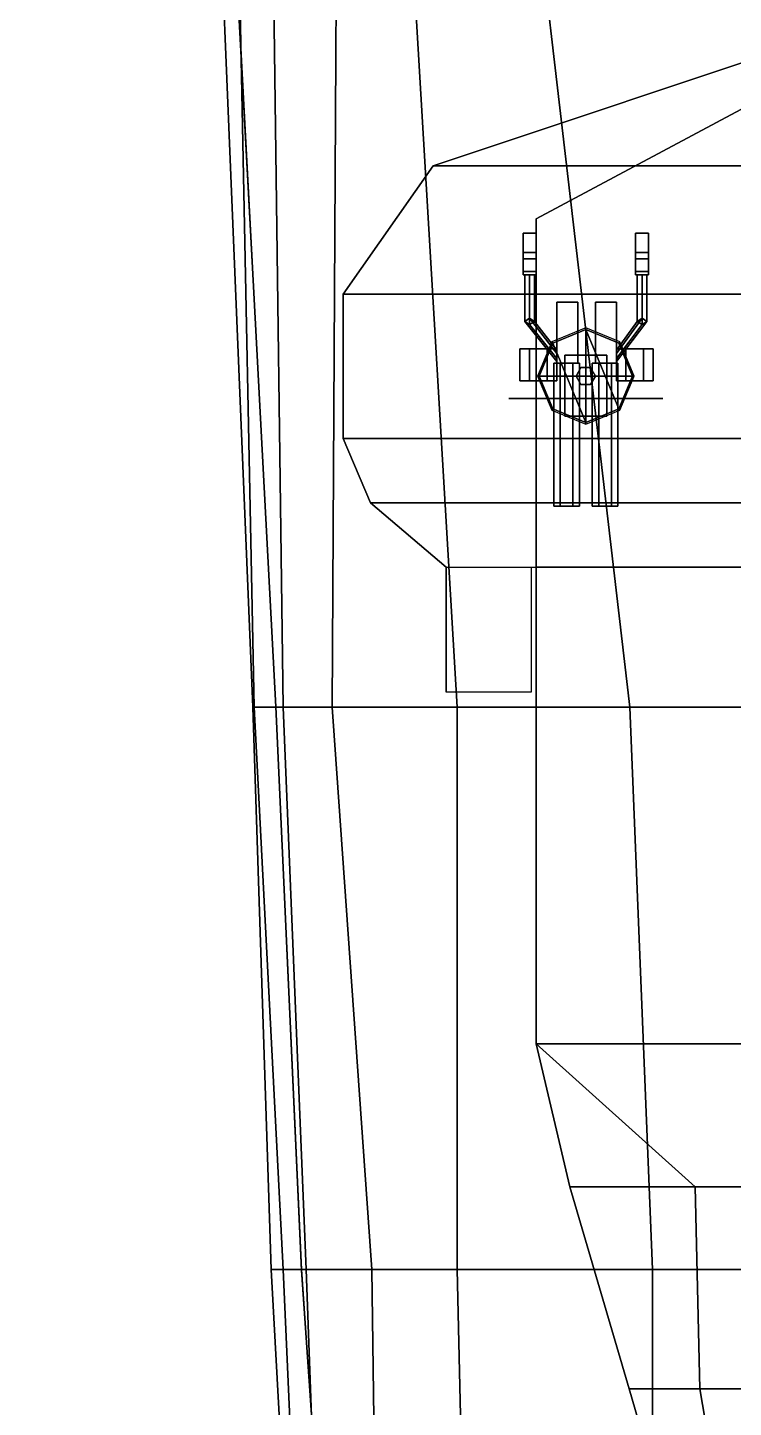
# Model space of a CAD drawing. Header units: millimetres. Extents: x -41 to 37, y -61 to 81.
# Drawn here: x -5.87 to -1.48, y -35.25 to -26.65 of the extents above; entities that cross this region are included whole.
import ezdxf

# ---------------------------------------------------------------- set-up
doc = ezdxf.new("R2010")
doc.units = ezdxf.units.MM
for name, color, linetype in [('barrel', 1, 'Continuous'), ('drawing', 9, 'Continuous'), ('h1_2', 7, 'Continuous'), ('h2_2', 4, 'Continuous'), ('turret', 2, 'Continuous')]:
    doc.layers.add(name, color=color, linetype=linetype)
picture_1 = doc.add_image_def('image1.gif', size_in_pixel=(2365, 2885))

msp = doc.modelspace()

# ---------------------------------------------------------------- linework, layer by layer
at = {"layer": 'barrel'}
for points in [[(-2.71, -28.09, 6.43), (-2.79, -28.09, 6.43), (-2.79, -27.93, 6.39), (-2.71, -27.93, 6.39)], [(-2.71, -27.93, 6.39), (-2.79, -27.93, 6.39), (-2.79, -28.09, 6.43), (-2.71, -28.09, 6.43)], [(-2.01, -28.09, 6.43), (-2.09, -28.09, 6.43), (-2.09, -27.93, 6.39), (-2.01, -27.93, 6.39)], [(-2.01, -27.93, 6.39), (-2.09, -27.93, 6.39), (-2.09, -28.09, 6.43), (-2.01, -28.09, 6.43)], [(-2.71, -28.05, 6.86), (-2.79, -28.05, 6.86), (-2.79, -28.17, 6.73), (-2.71, -28.17, 6.73)], [(-2.71, -28.17, 6.73), (-2.79, -28.17, 6.73), (-2.79, -28.05, 6.86), (-2.71, -28.05, 6.86)], [(-2.71, -28.09, 6.43), (-2.79, -28.09, 6.43), (-2.79, -28.19, 6.58), (-2.71, -28.19, 6.58)], [(-2.71, -28.19, 6.58), (-2.79, -28.19, 6.58), (-2.79, -28.09, 6.43), (-2.71, -28.09, 6.43)], [(-2.01, -28.05, 6.86), (-2.09, -28.05, 6.86), (-2.09, -28.17, 6.73), (-2.01, -28.17, 6.73)], [(-2.01, -28.17, 6.73), (-2.09, -28.17, 6.73), (-2.09, -28.05, 6.86), (-2.01, -28.05, 6.86)], [(-2.01, -28.09, 6.43), (-2.09, -28.09, 6.43), (-2.09, -28.19, 6.58), (-2.01, -28.19, 6.58)], [(-2.01, -28.19, 6.58), (-2.09, -28.19, 6.58), (-2.09, -28.09, 6.43), (-2.01, -28.09, 6.43)], [(-2.71, -28.19, 6.68), (-2.79, -28.19, 6.68), (-2.79, -28.17, 6.73), (-2.71, -28.17, 6.73)], [(-2.71, -28.17, 6.73), (-2.79, -28.17, 6.73), (-2.79, -28.19, 6.68), (-2.71, -28.19, 6.68)], [(-2.71, -28.19, 6.68), (-2.79, -28.19, 6.68), (-2.79, -28.19, 6.58), (-2.71, -28.19, 6.58)], [(-2.71, -28.19, 6.58), (-2.79, -28.19, 6.58), (-2.79, -28.19, 6.68), (-2.71, -28.19, 6.68)], [(-2.78, -28.48, 6.65), (-2.75, -28.5, 6.68), (-2.75, -28.19, 6.68), (-2.78, -28.19, 6.65)], [(-2.75, -28.46, 6.62), (-2.78, -28.48, 6.65), (-2.78, -28.19, 6.65), (-2.75, -28.19, 6.62)], [(-2.75, -28.5, 6.68), (-2.72, -28.48, 6.65), (-2.72, -28.19, 6.65), (-2.75, -28.19, 6.68)], [(-2.72, -28.48, 6.65), (-2.75, -28.46, 6.62), (-2.75, -28.19, 6.62), (-2.72, -28.19, 6.65)], [(-2.01, -28.19, 6.68), (-2.09, -28.19, 6.68), (-2.09, -28.17, 6.73), (-2.01, -28.17, 6.73)], [(-2.01, -28.17, 6.73), (-2.09, -28.17, 6.73), (-2.09, -28.19, 6.68), (-2.01, -28.19, 6.68)], [(-2.01, -28.19, 6.68), (-2.09, -28.19, 6.68), (-2.09, -28.19, 6.58), (-2.01, -28.19, 6.58)], [(-2.01, -28.19, 6.58), (-2.09, -28.19, 6.58), (-2.09, -28.19, 6.68), (-2.01, -28.19, 6.68)], [(-2.05, -28.46, 6.62), (-2.08, -28.48, 6.65), (-2.08, -28.19, 6.65), (-2.05, -28.19, 6.62)], [(-2.08, -28.48, 6.65), (-2.05, -28.5, 6.68), (-2.05, -28.19, 6.68), (-2.08, -28.19, 6.65)], [(-2.02, -28.48, 6.65), (-2.05, -28.46, 6.62), (-2.05, -28.19, 6.62), (-2.02, -28.19, 6.65)], [(-2.05, -28.5, 6.68), (-2.02, -28.48, 6.65), (-2.02, -28.19, 6.65), (-2.05, -28.19, 6.68)], [(-2.45, -28.36, 6.59), (-2.45, -28.36, 6.41), (-2.58, -28.36, 6.41), (-2.58, -28.36, 6.59)], [(-2.58, -28.36, 6.59), (-2.58, -28.36, 6.41), (-2.58, -28.74, 6.41), (-2.58, -28.74, 6.59)], [(-2.58, -28.74, 6.41), (-2.58, -28.36, 6.41), (-2.45, -28.36, 6.41), (-2.45, -28.74, 6.41)], [(-2.45, -28.74, 6.59), (-2.45, -28.36, 6.59), (-2.58, -28.36, 6.59), (-2.58, -28.74, 6.59)], [(-2.45, -28.74, 6.41), (-2.45, -28.36, 6.41), (-2.45, -28.36, 6.59), (-2.45, -28.74, 6.59)], [(-2.34, -28.36, 6.59), (-2.34, -28.36, 6.41), (-2.34, -28.74, 6.41), (-2.34, -28.74, 6.59)], [(-2.21, -28.36, 6.59), (-2.21, -28.36, 6.41), (-2.34, -28.36, 6.41), (-2.34, -28.36, 6.59)], [(-2.34, -28.74, 6.41), (-2.34, -28.36, 6.41), (-2.21, -28.36, 6.41), (-2.21, -28.74, 6.41)], [(-2.21, -28.74, 6.59), (-2.21, -28.36, 6.59), (-2.34, -28.36, 6.59), (-2.34, -28.74, 6.59)], [(-2.21, -28.74, 6.41), (-2.21, -28.36, 6.41), (-2.21, -28.36, 6.59), (-2.21, -28.74, 6.59)], [(-2.58, -28.68, 6.49), (-2.58, -28.73, 6.52), (-2.78, -28.48, 6.65), (-2.75, -28.46, 6.62)], [(-2.58, -28.73, 6.52), (-2.58, -28.71, 6.55), (-2.75, -28.5, 6.68), (-2.78, -28.48, 6.65)], [(-2.58, -28.66, 6.52), (-2.58, -28.68, 6.49), (-2.75, -28.46, 6.62), (-2.72, -28.48, 6.65)], [(-2.58, -28.71, 6.55), (-2.58, -28.66, 6.52), (-2.72, -28.48, 6.65), (-2.75, -28.5, 6.68)], [(-2.21, -28.68, 6.49), (-2.21, -28.66, 6.52), (-2.08, -28.48, 6.65), (-2.05, -28.46, 6.62)], [(-2.21, -28.73, 6.52), (-2.21, -28.68, 6.49), (-2.05, -28.46, 6.62), (-2.02, -28.48, 6.65)], [(-2.21, -28.71, 6.55), (-2.21, -28.73, 6.52), (-2.02, -28.48, 6.65), (-2.05, -28.5, 6.68)], [(-2.21, -28.66, 6.52), (-2.21, -28.71, 6.55), (-2.05, -28.5, 6.68), (-2.08, -28.48, 6.65)], [(-2.81, -28.65, 6.59), (-2.81, -28.65, 6.33), (-2.81, -28.85, 6.33), (-2.81, -28.85, 6.59)], [(-2.58, -28.65, 6.33), (-2.81, -28.65, 6.33), (-2.81, -28.65, 6.59), (-2.58, -28.65, 6.59)], [(-2.75, -28.65, 6.71), (-2.81, -28.65, 6.59), (-2.81, -28.85, 6.59), (-2.75, -28.85, 6.71)], [(-2.58, -28.65, 6.59), (-2.81, -28.65, 6.59), (-2.75, -28.65, 6.71), (-2.64, -28.65, 6.71)], [(-2.75, -28.85, 6.21), (-2.81, -28.85, 6.33), (-2.81, -28.65, 6.33), (-2.75, -28.65, 6.21)], [(-2.81, -28.65, 6.33), (-2.58, -28.65, 6.33), (-2.64, -28.65, 6.21), (-2.75, -28.65, 6.21)], [(-2.64, -28.65, 6.71), (-2.75, -28.65, 6.71), (-2.75, -28.85, 6.71), (-2.64, -28.85, 6.71)], [(-2.75, -28.65, 6.21), (-2.64, -28.65, 6.21), (-2.64, -28.85, 6.21), (-2.75, -28.85, 6.21)], [(-2.64, -28.85, 6.71), (-2.58, -28.85, 6.59), (-2.58, -28.65, 6.59), (-2.64, -28.65, 6.71)], [(-2.64, -28.65, 6.21), (-2.58, -28.65, 6.33), (-2.58, -28.85, 6.33), (-2.64, -28.85, 6.21)], [(-2.58, -28.85, 6.59), (-2.58, -28.85, 6.33), (-2.58, -28.65, 6.33), (-2.58, -28.65, 6.59)], [(-1.98, -28.65, 6.33), (-2.21, -28.65, 6.33), (-2.21, -28.65, 6.59), (-1.98, -28.65, 6.59)], [(-2.21, -28.65, 6.59), (-2.21, -28.65, 6.33), (-2.21, -28.85, 6.33), (-2.21, -28.85, 6.59)], [(-1.98, -28.65, 6.59), (-2.21, -28.65, 6.59), (-2.15, -28.65, 6.71), (-2.04, -28.65, 6.71)], [(-2.15, -28.65, 6.71), (-2.21, -28.65, 6.59), (-2.21, -28.85, 6.59), (-2.15, -28.85, 6.71)], [(-2.21, -28.65, 6.33), (-1.98, -28.65, 6.33), (-2.04, -28.65, 6.21), (-2.15, -28.65, 6.21)], [(-2.15, -28.85, 6.21), (-2.21, -28.85, 6.33), (-2.21, -28.65, 6.33), (-2.15, -28.65, 6.21)], [(-2.04, -28.65, 6.71), (-2.15, -28.65, 6.71), (-2.15, -28.85, 6.71), (-2.04, -28.85, 6.71)], [(-2.15, -28.65, 6.21), (-2.04, -28.65, 6.21), (-2.04, -28.85, 6.21), (-2.15, -28.85, 6.21)], [(-2.04, -28.85, 6.71), (-1.98, -28.85, 6.59), (-1.98, -28.65, 6.59), (-2.04, -28.65, 6.71)], [(-2.04, -28.65, 6.21), (-1.98, -28.65, 6.33), (-1.98, -28.85, 6.33), (-2.04, -28.85, 6.21)], [(-1.98, -28.85, 6.59), (-1.98, -28.85, 6.33), (-1.98, -28.65, 6.33), (-1.98, -28.65, 6.59)], [(-2.56, -29.63, 6.4507), (-2.6, -29.63, 6.52), (-2.6, -28.74, 6.52), (-2.56, -28.74, 6.4507)], [(-2.6, -29.63, 6.52), (-2.56, -29.63, 6.5893), (-2.56, -28.74, 6.5893), (-2.6, -28.74, 6.52)], [(-2.58, -28.74, 6.59), (-2.58, -28.74, 6.41), (-2.45, -28.74, 6.41), (-2.45, -28.74, 6.59)], [(-2.48, -29.63, 6.4507), (-2.56, -29.63, 6.4507), (-2.56, -28.74, 6.4507), (-2.48, -28.74, 6.4507)], [(-2.56, -29.63, 6.5893), (-2.48, -29.63, 6.5893), (-2.48, -28.74, 6.5893), (-2.56, -28.74, 6.5893)], [(-2.44, -29.63, 6.52), (-2.48, -29.63, 6.4507), (-2.48, -28.74, 6.4507), (-2.44, -28.74, 6.52)], [(-2.48, -29.63, 6.5893), (-2.44, -29.63, 6.52), (-2.44, -28.74, 6.52), (-2.48, -28.74, 6.5893)], [(-2.36, -29.63, 6.52), (-2.32, -29.63, 6.5893), (-2.32, -28.74, 6.5893), (-2.36, -28.74, 6.52)], [(-2.32, -29.63, 6.4507), (-2.36, -29.63, 6.52), (-2.36, -28.74, 6.52), (-2.32, -28.74, 6.4507)], [(-2.34, -28.74, 6.59), (-2.34, -28.74, 6.41), (-2.21, -28.74, 6.41), (-2.21, -28.74, 6.59)], [(-2.32, -29.63, 6.5893), (-2.24, -29.63, 6.5893), (-2.24, -28.74, 6.5893), (-2.32, -28.74, 6.5893)], [(-2.24, -29.63, 6.4507), (-2.32, -29.63, 6.4507), (-2.32, -28.74, 6.4507), (-2.24, -28.74, 6.4507)], [(-2.24, -29.63, 6.5893), (-2.2, -29.63, 6.52), (-2.2, -28.74, 6.52), (-2.24, -28.74, 6.5893)], [(-2.2, -29.63, 6.52), (-2.24, -29.63, 6.4507), (-2.24, -28.74, 6.4507), (-2.2, -28.74, 6.52)], [(-2.81, -28.85, 6.59), (-2.81, -28.85, 6.33), (-2.58, -28.85, 6.33), (-2.58, -28.85, 6.59)], [(-2.75, -28.85, 6.71), (-2.81, -28.85, 6.59), (-2.58, -28.85, 6.59), (-2.64, -28.85, 6.71)], [(-2.64, -28.85, 6.21), (-2.58, -28.85, 6.33), (-2.81, -28.85, 6.33), (-2.75, -28.85, 6.21)], [(-2.21, -28.85, 6.59), (-2.21, -28.85, 6.33), (-1.98, -28.85, 6.33), (-1.98, -28.85, 6.59)], [(-2.15, -28.85, 6.71), (-2.21, -28.85, 6.59), (-1.98, -28.85, 6.59), (-2.04, -28.85, 6.71)], [(-2.04, -28.85, 6.21), (-1.98, -28.85, 6.33), (-2.21, -28.85, 6.33), (-2.15, -28.85, 6.21)], [(-2.56, -29.63, 6.4507), (-2.48, -29.63, 6.4507), (-2.44, -29.63, 6.52), (-2.6, -29.63, 6.52)], [(-2.6, -29.63, 6.52), (-2.44, -29.63, 6.52), (-2.48, -29.63, 6.5893), (-2.56, -29.63, 6.5893)], [(-2.36, -29.63, 6.52), (-2.2, -29.63, 6.52), (-2.24, -29.63, 6.5893), (-2.32, -29.63, 6.5893)], [(-2.32, -29.63, 6.4507), (-2.24, -29.63, 6.4507), (-2.2, -29.63, 6.52), (-2.36, -29.63, 6.52)]]:
    msp.add_3dface(points, dxfattribs=at)
at = {"layer": 'h1_2'}
for points in [[(-4.7858, -22.4001, 2.6441), (-4.33, -30.8825, 2.8931), (4.33, -30.8825, 2.8931), (4.7858, -22.4001, 2.6441)], [(-4.78, -22.4, 2.8401), (-4.78, -22.4, 3.94), (-4.33, -30.88, 3.94), (-4.33, -30.88, 2.84)], [(-4.33, -30.88, 2.84), (-4.33, -30.88, 3.94), (-4.78, -22.4, 3.94), (-4.78, -22.4, 2.8401)], [(-0.95, -26.71, 5.04), (-3.35, -27.51, 5.04), (3.35, -27.51, 5.04), (0.95, -26.71, 5.04)], [(-0.95, -26.71, 5.04), (-0.95, -26.71, 6.14), (-3.35, -27.51, 6.14), (-3.35, -27.51, 5.04)], [(-3.35, -27.51, 5.04), (-3.35, -27.51, 6.14), (-0.95, -26.71, 6.14), (-0.95, -26.71, 5.04)], [(-2.71, -27.84, 5.04), (-0.95, -26.9, 5.04), (-0.95, -26.9, 2.77), (-2.71, -27.84, 2.8)], [(-3.35, -27.51, 5.04), (-3.91, -28.31, 5.04), (3.91, -28.31, 5.04), (3.35, -27.51, 5.04)], [(-3.35, -27.51, 5.04), (-3.35, -27.51, 6.14), (-3.91, -28.31, 6.14), (-3.91, -28.31, 5.04)], [(-3.91, -28.31, 5.04), (-3.91, -28.31, 6.14), (-3.35, -27.51, 6.14), (-3.35, -27.51, 5.04)], [(-2.71, -27.84, 2.8), (-2.71, -32.98, 2.91), (-2.71, -32.98, 5.04), (-2.71, -27.84, 5.04)], [(-3.91, -28.31, 5.04), (-3.91, -29.21, 5.04), (3.91, -29.21, 5.04), (3.91, -28.31, 5.04)], [(-3.91, -29.21, 5.04), (-3.91, -29.21, 6.14), (-3.91, -28.31, 6.14), (-3.91, -28.31, 5.04)], [(-3.91, -28.31, 5.04), (-3.91, -28.31, 6.14), (-3.91, -29.21, 6.14), (-3.91, -29.21, 5.04)], [(-2.6051, -28.6149, 5.16), (-2.4, -28.53, 5.16), (-2.4, -28.52, 5.04), (-2.6121, -28.6079, 5.04)], [(-2.6051, -28.6149, 5.16), (-2.4, -29.11, 5.16), (-2.1949, -29.0251, 5.16), (-2.4, -28.53, 5.16)], [(-2.4, -28.53, 5.16), (-2.1949, -28.6149, 5.16), (-2.1879, -28.6079, 5.04), (-2.4, -28.52, 5.04)], [(-2.4, -28.88, 5.78), (-2.4, -28.76, 5.78), (-2.4, -28.53, 5.16), (-2.4, -29.11, 5.16)], [(-2.4, -29.11, 5.16), (-2.4, -28.53, 5.16), (-2.4, -28.76, 5.78), (-2.4, -28.88, 5.78)], [(-2.4, -28.53, 5.16), (-2.1949, -29.0251, 5.16), (-2.11, -28.82, 5.16), (-2.1949, -28.6149, 5.16)], [(-2.69, -28.82, 5.16), (-2.6051, -28.6149, 5.16), (-2.6121, -28.6079, 5.04), (-2.7, -28.82, 5.04)], [(-2.69, -28.82, 5.16), (-2.6051, -29.0251, 5.16), (-2.4, -29.11, 5.16), (-2.6051, -28.6149, 5.16)], [(-2.1949, -28.6149, 5.16), (-2.11, -28.82, 5.16), (-2.1, -28.82, 5.04), (-2.1879, -28.6079, 5.04)], [(-2.43, -28.768, 5.16), (-2.46, -28.82, 5.16), (-2.46, -28.82, 6.35), (-2.43, -28.768, 6.35)], [(-2.37, -28.768, 5.16), (-2.43, -28.768, 5.16), (-2.43, -28.768, 6.35), (-2.37, -28.768, 6.35)], [(-2.34, -28.82, 5.16), (-2.37, -28.768, 5.16), (-2.37, -28.768, 6.35), (-2.34, -28.82, 6.35)], [(-2.6051, -29.0251, 5.16), (-2.69, -28.82, 5.16), (-2.7, -28.82, 5.04), (-2.6121, -29.0321, 5.04)], [(-2.34, -28.82, 5.78), (-2.46, -28.82, 5.78), (-2.69, -28.82, 5.16), (-2.11, -28.82, 5.16)], [(-2.11, -28.82, 5.16), (-2.69, -28.82, 5.16), (-2.46, -28.82, 5.78), (-2.34, -28.82, 5.78)], [(-2.46, -28.82, 5.16), (-2.43, -28.872, 5.16), (-2.43, -28.872, 6.35), (-2.46, -28.82, 6.35)], [(-2.43, -28.872, 5.16), (-2.37, -28.872, 5.16), (-2.37, -28.872, 6.35), (-2.43, -28.872, 6.35)], [(-2.37, -28.872, 5.16), (-2.34, -28.82, 5.16), (-2.34, -28.82, 6.35), (-2.37, -28.872, 6.35)], [(-2.11, -28.82, 5.16), (-2.1949, -29.0251, 5.16), (-2.1879, -29.0321, 5.04), (-2.1, -28.82, 5.04)], [(-2.4, -29.11, 5.16), (-2.6051, -29.0251, 5.16), (-2.6121, -29.0321, 5.04), (-2.4, -29.12, 5.04)], [(-2.1949, -29.0251, 5.16), (-2.4, -29.11, 5.16), (-2.4, -29.12, 5.04), (-2.1879, -29.0321, 5.04)], [(-3.91, -29.21, 5.04), (-3.74, -29.61, 5.04), (3.74, -29.61, 5.04), (3.91, -29.21, 5.04)], [(-3.91, -29.21, 5.04), (-3.91, -29.21, 6.14), (-3.74, -29.61, 6.14), (-3.74, -29.61, 5.04)], [(-3.74, -29.61, 5.04), (-3.74, -29.61, 6.14), (-3.91, -29.21, 6.14), (-3.91, -29.21, 5.04)], [(-3.74, -29.61, 5.04), (-3.27, -30.01, 5.04), (3.27, -30.01, 5.04), (3.74, -29.61, 5.04)], [(-3.74, -29.61, 5.04), (-3.74, -29.61, 6.14), (-3.27, -30.01, 6.14), (-3.27, -30.01, 5.04)], [(-3.27, -30.01, 5.04), (-3.27, -30.01, 6.14), (-3.74, -29.61, 6.14), (-3.74, -29.61, 5.04)], [(-2.74, -30.01, 5.04), (-2.74, -30.79, 2.88), (-3.27, -30.79, 2.88), (-3.27, -30.01, 5.04)], [(-3.27, -30.01, 5.04), (-3.27, -30.01, 6.14), (-3.27, -30.79, 3.86), (-3.27, -30.79, 2.88)], [(-3.27, -30.79, 2.88), (-3.27, -30.79, 3.86), (-3.27, -30.01, 6.14), (-3.27, -30.01, 5.04)], [(-2.71, -32.98, 5.04), (2.71, -32.98, 5.04), (2.71, -30.01, 5.04), (-2.71, -30.01, 5.04)], [(-2.71, -32.98, 5.04), (-2.71, -32.98, 6.14), (-2.71, -30.01, 6.14), (-2.71, -30.01, 5.04)], [(-2.71, -30.01, 5.04), (-2.71, -30.01, 6.14), (-2.71, -32.98, 6.14), (-2.71, -32.98, 5.04)], [(-4.17, -34.39, 2.84), (-4.17, -34.39, 3.94), (-4.33, -30.88, 3.94), (-4.33, -30.88, 2.8401)], [(-4.33, -30.88, 2.8401), (-4.33, -30.88, 3.94), (-4.17, -34.39, 3.94), (-4.17, -34.39, 2.84)], [(-4.33, -30.8825, 2.8931), (-4.1686, -34.3855, 2.9131), (4.1686, -34.3855, 2.9131), (4.33, -30.8825, 2.8931)], [(-2.71, -32.98, 2.9), (-1.72, -33.87, 2.91), (-1.72, -33.87, 5.04), (-2.71, -32.98, 5.04)], [(-1.72, -33.87, 5.04), (1.72, -33.87, 5.04), (2.71, -32.98, 5.04), (-2.71, -32.98, 5.04)], [(-2.71, -32.98, 5.04), (-2.5, -33.87, 5.66), (-1.72, -33.87, 5.04), (-2.71, -32.98, 5.04)], [(-2.71, -32.98, 5.04), (-1.72, -33.87, 5.04), (-2.5, -33.87, 5.66), (-2.71, -32.98, 5.04)], [(-2.71, -32.98, 5.04), (-2.71, -32.98, 6.14), (-1.72, -33.87, 6.14), (-1.72, -33.87, 5.04)], [(-1.72, -33.87, 5.04), (-1.72, -33.87, 6.14), (-2.71, -32.98, 6.14), (-2.71, -32.98, 5.04)], [(-2.5, -33.87, 5.66), (-2.13, -35.13, 5.99), (-1.69, -35.13, 5.67), (-1.72, -33.87, 5.04)], [(-1.72, -33.87, 5.04), (-1.69, -35.13, 5.67), (-2.13, -35.13, 5.99), (-2.5, -33.87, 5.66)], [(-1.72, -33.87, 2.91), (1.72, -33.87, 2.91), (1.72, -33.87, 5.04), (-1.72, -33.87, 5.04)], [(-1.72, -33.87, 5.04), (-1.69, -35.13, 5.67), (1.69, -35.13, 5.67), (1.72, -33.87, 5.04)], [(1.72, -33.87, 5.04), (1.69, -35.13, 5.67), (-1.69, -35.13, 5.67), (-1.72, -33.87, 5.04)], [(-1.72, -33.87, 5.04), (-1.72, -33.87, 6.14), (1.72, -33.87, 6.14), (1.72, -33.87, 5.04)], [(1.72, -33.87, 5.04), (1.72, -33.87, 6.14), (-1.72, -33.87, 6.14), (-1.72, -33.87, 5.04)], [(-4.17, -34.39, 2.8401), (-4.17, -34.39, 3.94), (-3.68, -41.48, 3.94), (-3.68, -41.48, 2.84)], [(-3.68, -41.48, 2.84), (-3.68, -41.48, 3.94), (-4.17, -34.39, 3.94), (-4.17, -34.39, 2.8401)], [(-4.1686, -34.3855, 2.9131), (-3.6843, -41.4779, 2.8221), (3.6843, -41.4779, 2.8221), (4.1686, -34.3855, 2.9131)], [(-1.69, -35.13, 5.67), (-1.52, -36.13, 5.95), (-1.84, -36.13, 6.13), (-2.13, -35.13, 5.99)], [(-2.13, -35.13, 5.99), (-1.84, -36.13, 6.13), (-1.52, -36.13, 5.95), (-1.69, -35.13, 5.67)], [(-1.69, -35.13, 5.67), (-1.52, -36.13, 5.95), (1.52, -36.13, 5.95), (1.69, -35.13, 5.67)], [(1.69, -35.13, 5.67), (1.52, -36.13, 5.95), (-1.52, -36.13, 5.95), (-1.69, -35.13, 5.67)]]:
    msp.add_3dface(points, dxfattribs=at)
at = {"layer": 'h2_2'}
for points in [[(-4.33, -30.8825, 2.8931), (-4.4725, -30.8825, 0.6237), (-4.8238, -22.4001, -0.3565), (-4.7858, -22.4001, 2.6441)], [(-4.8238, -22.4001, -0.3565), (-4.4725, -30.8825, 0.6237), (-4.463, -30.8825, -0.0505), (-4.6339, -22.4001, -0.9737)], [(-4.6339, -22.4001, -0.9737), (-4.463, -30.8825, -0.0505), (-4.2826, -30.8825, -0.7437), (-4.3965, -22.4001, -1.3346)], [(-4.3965, -22.4001, -1.3346), (-4.2826, -30.8825, -0.7437), (-3.9787, -30.8825, -1.0856), (-3.9312, -22.4001, -1.7619)], [(-3.9312, -22.4001, -1.7619), (-3.9787, -30.8825, -1.0856), (-3.2001, -30.8825, -1.5509), (-3.7033, -22.4001, -1.9138)], [(-3.7033, -22.4001, -1.9138), (-3.2001, -30.8825, -1.5509), (-2.127, -30.8825, -1.9687), (-3.1146, -22.4001, -2.1987)], [(-3.1146, -22.4001, -2.1987), (-2.127, -30.8825, -1.9687), (-0.9686, -30.8825, -2.4719), (-1.4433, -22.4001, -2.8539)], [(-4.1686, -34.3855, 2.9131), (-4.3585, -34.3855, 0.6437), (-4.4725, -30.8825, 0.6237), (-4.33, -30.8825, 2.8931)], [(-4.4725, -30.8825, 0.6237), (-4.3585, -34.3855, 0.6437), (-4.2826, -34.3855, -0.0305), (-4.463, -30.8825, -0.0505)], [(-4.463, -30.8825, -0.0505), (-4.2826, -34.3855, -0.0305), (-4.1401, -34.3855, -0.5813), (-4.2826, -30.8825, -0.7437)], [(-4.2826, -30.8825, -0.7437), (-4.1401, -34.3855, -0.5813), (-3.7318, -34.3855, -0.9991), (-3.9787, -30.8825, -1.0856)], [(-3.9787, -30.8825, -1.0856), (-3.7318, -34.3855, -0.9991), (-3.2001, -34.3855, -1.2365), (-3.2001, -30.8825, -1.5509)], [(-3.2001, -30.8825, -1.5509), (-3.2001, -34.3855, -1.2365), (-1.9846, -34.3855, -1.6353), (-2.127, -30.8825, -1.9687)], [(-2.127, -30.8825, -1.9687), (-1.9846, -34.3855, -1.6353), (-0.9686, -34.3855, -2.1386), (-0.9686, -30.8825, -2.4719)], [(-3.6843, -41.4779, 2.8221), (-3.9692, -41.4779, 0.5337), (-4.3585, -34.3855, 0.6437), (-4.1686, -34.3855, 2.9131)], [(-4.3585, -34.3855, 0.6437), (-3.9692, -41.4779, 0.5337), (-3.9692, -41.4779, 0.0969), (-4.2826, -34.3855, -0.0305)], [(-4.2826, -34.3855, -0.0305), (-3.9692, -41.4779, 0.0969), (-3.8837, -41.4779, -0.245), (-4.1401, -34.3855, -0.5813)], [(-4.1401, -34.3855, -0.5813), (-3.8837, -41.4779, -0.245), (-3.6369, -41.4779, -0.5678), (-3.7318, -34.3855, -0.9991)], [(-3.7318, -34.3855, -0.9991), (-3.6369, -41.4779, -0.5678), (-3.0386, -41.4779, -0.7008), (-3.2001, -34.3855, -1.2365)], [(-3.2001, -34.3855, -1.2365), (-3.0386, -41.4779, -0.7008), (-1.9846, -41.4779, -1.0141), (-1.9846, -34.3855, -1.6353)], [(-1.9846, -34.3855, -1.6353), (-1.9846, -41.4779, -1.0141), (-0.9686, -41.4779, -1.4604), (-0.9686, -34.3855, -2.1386)]]:
    msp.add_3dface(points, dxfattribs=at)
at = {"layer": 'turret'}
for points in [[(-2.27, -28.69, 6.45), (-2.27, -28.69, 6.35), (-2.53, -28.69, 6.35), (-2.53, -28.69, 6.45)], [(-2.53, -28.69, 6.45), (-2.53, -28.69, 6.35), (-2.53, -29.07, 6.35), (-2.53, -29.07, 6.45)], [(-2.53, -29.07, 6.35), (-2.53, -28.69, 6.35), (-2.27, -28.69, 6.35), (-2.27, -29.07, 6.35)], [(-2.27, -29.07, 6.45), (-2.27, -28.69, 6.45), (-2.53, -28.69, 6.45), (-2.53, -29.07, 6.45)], [(-2.27, -29.07, 6.35), (-2.27, -28.69, 6.35), (-2.27, -28.69, 6.45), (-2.27, -29.07, 6.45)], [(-2.88, -28.96, 5.94), (-2.61, -28.96, 5.94), (-2.61, -28.96, 6.86), (-2.88, -28.96, 6.86)], [(-2.88, -28.96, 6.86), (-2.61, -28.96, 6.86), (-2.61, -28.96, 5.94), (-2.88, -28.96, 5.94)], [(-2.61, -28.96, 5.94), (-2.55, -28.96, 6.02), (-2.55, -28.96, 6.68), (-2.61, -28.96, 6.86)], [(-2.61, -28.96, 6.86), (-2.55, -28.96, 6.68), (-2.55, -28.96, 6.02), (-2.61, -28.96, 5.94)], [(-2.55, -28.96, 6.68), (-2.4, -28.96, 6.63), (-2.4, -28.96, 6.08), (-2.55, -28.96, 6.02)], [(-2.55, -28.96, 6.02), (-2.4, -28.96, 6.08), (-2.4, -28.96, 6.63), (-2.55, -28.96, 6.68)], [(-2.25, -28.96, 6.68), (-2.4, -28.96, 6.63), (-2.4, -28.96, 6.08), (-2.25, -28.96, 6.02)], [(-2.25, -28.96, 6.02), (-2.4, -28.96, 6.08), (-2.4, -28.96, 6.63), (-2.25, -28.96, 6.68)], [(-2.19, -28.96, 5.94), (-2.25, -28.96, 6.02), (-2.25, -28.96, 6.68), (-2.19, -28.96, 6.86)], [(-2.19, -28.96, 6.86), (-2.25, -28.96, 6.68), (-2.25, -28.96, 6.02), (-2.19, -28.96, 5.94)], [(-1.92, -28.96, 5.94), (-2.19, -28.96, 5.94), (-2.19, -28.96, 6.86), (-1.92, -28.96, 6.86)], [(-1.92, -28.96, 6.86), (-2.19, -28.96, 6.86), (-2.19, -28.96, 5.94), (-1.92, -28.96, 5.94)], [(-2.53, -29.07, 6.45), (-2.53, -29.07, 6.35), (-2.27, -29.07, 6.35), (-2.27, -29.07, 6.45)]]:
    msp.add_3dface(points, dxfattribs=at)

# ---------------------------------------------------------------- pictures from other files: only their frames are drawn
at = {"layer": 'drawing'}
image = msp.add_image(picture_1, insert=(36.8, -60.83, -85.62), size_in_units=(63.437, 77.3852), rotation=90, dxfattribs=dict(at, fade=44))
image.dxf.flags = 15

doc.saveas('drawing.dxf')
